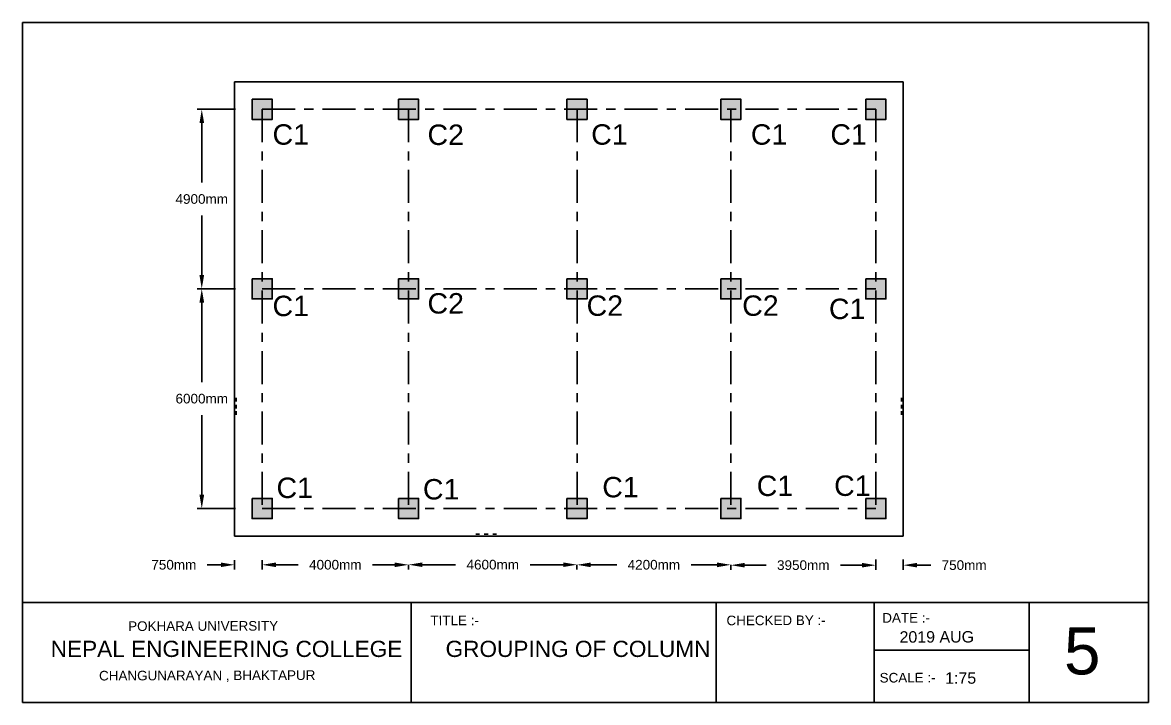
# Model space of a CAD drawing. Header units: metres. Extents: x 3 to 189, y -54 to 67.
# Drawn here: x 72.92 to 85.22, y -53.77 to -46.34 of the extents above; entities that cross this region are included whole.
import ezdxf

# ---------------------------------------------------------------- set-up
doc = ezdxf.new("R2010")
doc.units = ezdxf.units.M
doc.header["$LTSCALE"] = 0.015
doc.header["$MEASUREMENT"] = 0
doc.linetypes.add('ACAD_ISO04W100', pattern=[30, 24, -3, 0, -3])
doc.styles.get("Standard").update_dxf_attribs({"font": 'arial.ttf'})
doc.dimstyles.get("Standard").update_dxf_attribs({"dimscale": 1.005, "dimtxt": 0.105, "dimasz": 0.15, "dimexe": 0.05, "dimexo": 0.1, "dimgap": 0.125, "dimtad": 0, "dimtih": 1, "dimtoh": 1, "dimdec": 4, "dimzin": 0, "dimdsep": 46, "dimtxsty": 'Standard', "dimcen": 0.115, "dimadec": 3, "dimazin": 0, "dimtfac": 1, "dimtdec": 4, "dimtofl": 0, "dimtmove": 0, "dimatfit": 3, "dimfxl": 1, "dimfxlon": 1, "dimtolj": 1, "dimtzin": 0, "dimarcsym": 0})

# ---------------------------------------------------------------- blocks, each defined once
blk = doc.blocks.new('*D135')
at = {"color": 0, "linetype": 'Continuous', "lineweight": -2, "transparency": 16777216}
for p, q in [((75.537, -52.266), (75.537, -52.316)), ((75.688, -52.266), (75.931, -52.266)), ((76.987, -52.266), (76.744, -52.266)), ((77.137, -52.266), (77.137, -52.316))]:
    blk.add_line(p, q, dxfattribs=at)
at = {"color": 0, "linetype": 'Continuous', "transparency": 16777216}
for points in [[(75.688, -52.241), (75.688, -52.291), (75.537, -52.266)], [(76.987, -52.241), (76.987, -52.291), (77.137, -52.266)]]:
    blk.add_solid(points, dxfattribs=at)
at = {"layer": 'Defpoints', "color": 0, "linetype": 'Continuous', "transparency": 16777216}
for p in [(75.537, -52.185), (77.137, -52.185), (77.137, -52.266)]:
    blk.add_point(p, dxfattribs=at)
at = {"color": 0, "linetype": 'Continuous', "transparency": 16777216, "insert": (76.337, -52.266), "char_height": 0.1055, "attachment_point": 5}
blk.add_mtext('\\A1;4000mm', dxfattribs=at)
blk = doc.blocks.new('*D136')
at = {"color": 0, "linetype": 'Continuous', "lineweight": -2, "transparency": 16777216}
for p, q in [((77.137, -52.265), (77.137, -52.315)), ((77.288, -52.265), (77.651, -52.265)), ((78.827, -52.265), (78.464, -52.265)), ((78.977, -52.265), (78.977, -52.315))]:
    blk.add_line(p, q, dxfattribs=at)
at = {"color": 0, "linetype": 'Continuous', "transparency": 16777216}
for points in [[(77.288, -52.24), (77.288, -52.29), (77.137, -52.265)], [(78.827, -52.24), (78.827, -52.29), (78.977, -52.265)]]:
    blk.add_solid(points, dxfattribs=at)
at = {"layer": 'Defpoints', "color": 0, "linetype": 'Continuous', "transparency": 16777216}
for p in [(77.137, -52.185), (78.977, -52.185), (78.977, -52.265)]:
    blk.add_point(p, dxfattribs=at)
at = {"color": 0, "linetype": 'Continuous', "transparency": 16777216, "insert": (78.057, -52.265), "char_height": 0.1055, "attachment_point": 5}
blk.add_mtext('\\A1;4600mm', dxfattribs=at)
blk = doc.blocks.new('*D137')
at = {"color": 0, "linetype": 'Continuous', "lineweight": -2, "transparency": 16777216}
for p, q in [((78.977, -52.266), (78.977, -52.317)), ((79.128, -52.266), (79.411, -52.266)), ((80.507, -52.266), (80.224, -52.266)), ((80.657, -52.266), (80.657, -52.317))]:
    blk.add_line(p, q, dxfattribs=at)
at = {"color": 0, "linetype": 'Continuous', "transparency": 16777216}
for points in [[(79.128, -52.241), (79.128, -52.292), (78.977, -52.266)], [(80.507, -52.241), (80.507, -52.292), (80.657, -52.266)]]:
    blk.add_solid(points, dxfattribs=at)
at = {"layer": 'Defpoints', "color": 0, "linetype": 'Continuous', "transparency": 16777216}
for p in [(78.977, -52.185), (80.657, -52.185), (80.657, -52.266)]:
    blk.add_point(p, dxfattribs=at)
at = {"color": 0, "linetype": 'Continuous', "transparency": 16777216, "insert": (79.817, -52.266), "char_height": 0.1055, "attachment_point": 5}
blk.add_mtext('\\A1;4200mm', dxfattribs=at)
blk = doc.blocks.new('*D138')
at = {"color": 0, "linetype": 'Continuous', "lineweight": -2, "transparency": 16777216}
for p, q in [((80.657, -52.27), (80.657, -52.32)), ((80.808, -52.27), (81.045, -52.27)), ((82.091, -52.27), (81.854, -52.27)), ((82.241, -52.27), (82.241, -52.32))]:
    blk.add_line(p, q, dxfattribs=at)
at = {"color": 0, "linetype": 'Continuous', "transparency": 16777216}
for points in [[(80.808, -52.245), (80.808, -52.295), (80.657, -52.27)], [(82.091, -52.245), (82.091, -52.295), (82.241, -52.27)]]:
    blk.add_solid(points, dxfattribs=at)
at = {"layer": 'Defpoints', "color": 0, "linetype": 'Continuous', "transparency": 16777216}
for p in [(80.657, -52.185), (82.241, -52.185), (82.241, -52.27)]:
    blk.add_point(p, dxfattribs=at)
at = {"color": 0, "linetype": 'Continuous', "transparency": 16777216, "insert": (81.449, -52.27), "char_height": 0.1055, "attachment_point": 5}
blk.add_mtext('\\A1;3950mm', dxfattribs=at)
blk = doc.blocks.new('*D139')
at = {"color": 0, "lineweight": -2, "ltscale": 0.01, "transparency": 16777216}
for p, q in [((75.087, -52.266), (74.936, -52.266)), ((75.237, -52.216), (75.237, -52.316)), ((75.537, -52.216), (75.537, -52.316)), ((75.688, -52.266), (75.839, -52.266))]:
    blk.add_line(p, q, dxfattribs=at)
at = {"color": 0, "ltscale": 0.01, "transparency": 16777216}
for points in [[(75.087, -52.241), (75.087, -52.291), (75.237, -52.266)], [(75.688, -52.241), (75.688, -52.291), (75.537, -52.266)]]:
    blk.add_solid(points, dxfattribs=at)
at = {"layer": 'Defpoints', "color": 0, "ltscale": 0.01, "transparency": 16777216}
for p in [(75.237, -52.116), (75.537, -52.116), (75.237, -52.266)]:
    blk.add_point(p, dxfattribs=at)
at = {"color": 0, "ltscale": 0.01, "transparency": 16777216, "insert": (74.573, -52.266), "char_height": 0.1055, "attachment_point": 5}
blk.add_mtext('\\A1;750mm', dxfattribs=at)
blk = doc.blocks.new('*D140')
at = {"color": 0, "lineweight": -2, "ltscale": 0.01, "transparency": 16777216}
for p, q in [((82.091, -52.27), (81.94, -52.27)), ((82.241, -52.208), (82.241, -52.32)), ((82.541, -52.208), (82.541, -52.32)), ((82.692, -52.27), (82.843, -52.27))]:
    blk.add_line(p, q, dxfattribs=at)
at = {"color": 0, "ltscale": 0.01, "transparency": 16777216}
for points in [[(82.091, -52.245), (82.091, -52.295), (82.241, -52.27)], [(82.692, -52.245), (82.692, -52.295), (82.541, -52.27)]]:
    blk.add_solid(points, dxfattribs=at)
at = {"layer": 'Defpoints', "color": 0, "ltscale": 0.01, "transparency": 16777216}
for p in [(82.241, -52.107), (82.541, -52.107), (82.541, -52.27)]:
    blk.add_point(p, dxfattribs=at)
at = {"color": 0, "ltscale": 0.01, "transparency": 16777216, "insert": (83.206, -52.27), "char_height": 0.1055, "attachment_point": 5}
blk.add_mtext('\\A1;750mm', dxfattribs=at)
blk = doc.blocks.new('*D201')
at = {"color": 0, "lineweight": -2, "ltscale": 0.01, "transparency": 16777216}
for p, q in [((75.247, -49.252), (74.828, -49.252)), ((74.878, -49.402), (74.878, -50.272)), ((74.878, -51.501), (74.878, -50.631)), ((75.247, -51.652), (74.828, -51.652))]:
    blk.add_line(p, q, dxfattribs=at)
at = {"color": 0, "ltscale": 0.01, "transparency": 16777216}
for points in [[(74.853, -49.402), (74.904, -49.402), (74.878, -49.252)], [(74.853, -51.501), (74.904, -51.501), (74.878, -51.652)]]:
    blk.add_solid(points, dxfattribs=at)
at = {"layer": 'Defpoints', "color": 0, "ltscale": 0.01, "transparency": 16777216}
for p in [(75.347, -49.252), (74.878, -51.652), (75.347, -51.652)]:
    blk.add_point(p, dxfattribs=at)
at = {"color": 0, "ltscale": 0.01, "transparency": 16777216, "insert": (74.878, -50.452), "char_height": 0.1055, "attachment_point": 5}
blk.add_mtext('\\A1;6000mm', dxfattribs=at)
blk = doc.blocks.new('*D202')
at = {"color": 0, "lineweight": -2, "ltscale": 0.01, "transparency": 16777216}
for p, q in [((75.247, -47.292), (74.828, -47.292)), ((74.878, -47.442), (74.878, -48.092)), ((74.878, -49.101), (74.878, -48.451)), ((75.247, -49.252), (74.828, -49.252))]:
    blk.add_line(p, q, dxfattribs=at)
at = {"color": 0, "ltscale": 0.01, "transparency": 16777216}
for points in [[(74.853, -47.442), (74.904, -47.442), (74.878, -47.292)], [(74.853, -49.101), (74.904, -49.101), (74.878, -49.252)]]:
    blk.add_solid(points, dxfattribs=at)
at = {"layer": 'Defpoints', "color": 0, "ltscale": 0.01, "transparency": 16777216}
for p in [(75.347, -47.292), (74.878, -49.252), (75.347, -49.252)]:
    blk.add_point(p, dxfattribs=at)
at = {"color": 0, "ltscale": 0.01, "transparency": 16777216, "insert": (74.878, -48.272), "char_height": 0.1055, "attachment_point": 5}
blk.add_mtext('\\A1;4900mm', dxfattribs=at)

msp = doc.modelspace()

# ---------------------------------------------------------------- hatches: boundary and pattern name
at = {"ltscale": 0.01}
h = msp.add_hatch(color=256, dxfattribs=at)
h.dxf.hatch_style = 1
h.paths.add_polyline_path([(75.64749, -47.29158), (75.53749, -47.29158), (75.53749, -47.40158), (75.64749, -47.40158)], flags=17)
h.paths.add_polyline_path([(75.64749, -47.18158), (75.42749, -47.18158), (75.42749, -47.40158), (75.53749, -47.40158), (75.53749, -47.29158), (75.64749, -47.29158)])
h.paths.add_polyline_path([(77.24749, -47.29158), (77.13749, -47.29158), (77.13749, -47.40158), (77.24749, -47.40158)])
h.paths.add_polyline_path([(77.13749, -47.29158), (77.02749, -47.29158), (77.02749, -47.40158), (77.13749, -47.40158)])
h.paths.add_polyline_path([(77.24749, -47.18158), (77.02749, -47.18158), (77.02749, -47.29158), (77.24749, -47.29158)])
h.paths.add_polyline_path([(79.08749, -47.18158), (78.86749, -47.18158), (78.86749, -47.29158), (79.08749, -47.29158)])
h.paths.add_polyline_path([(79.08749, -47.29158), (78.97749, -47.29158), (78.97749, -47.40158), (79.08749, -47.40158)])
h.paths.add_polyline_path([(78.97749, -47.29158), (78.86749, -47.29158), (78.86749, -47.40158), (78.97749, -47.40158)])
h.paths.add_polyline_path([(80.76749, -47.18158), (80.54749, -47.18158), (80.54749, -47.29158), (80.76749, -47.29158)])
h.paths.add_polyline_path([(80.76749, -47.29158), (80.65749, -47.29158), (80.65749, -47.40158), (80.76749, -47.40158)])
h.paths.add_polyline_path([(80.65749, -47.29158), (80.54749, -47.29158), (80.54749, -47.40158), (80.65749, -47.40158)])
h.paths.add_polyline_path([(82.24149, -47.29158), (82.13149, -47.29158), (82.13149, -47.40158), (82.24149, -47.40158)], flags=17)
h.paths.add_polyline_path([(82.35149, -47.18158), (82.13149, -47.18158), (82.13149, -47.29158), (82.24149, -47.29158), (82.24149, -47.40158), (82.35149, -47.40158)])
h.paths.add_polyline_path([(82.35149, -49.14158), (82.24149, -49.14158), (82.24149, -49.36158), (82.35149, -49.36158)])
h.paths.add_polyline_path([(82.24149, -49.25158), (82.13149, -49.25158), (82.13149, -49.36158), (82.24149, -49.36158)])
h.paths.add_polyline_path([(82.24149, -49.14158), (82.13149, -49.14158), (82.13149, -49.25158), (82.24149, -49.25158)])
h.paths.add_polyline_path([(80.65749, -49.14158), (80.54749, -49.14158), (80.54749, -49.25158), (80.65749, -49.25158)])
h.paths.add_polyline_path([(80.76749, -49.14158), (80.65749, -49.14158), (80.65749, -49.25158), (80.76749, -49.25158)])
h.paths.add_polyline_path([(80.76749, -49.25158), (80.65749, -49.25158), (80.65749, -49.36158), (80.76749, -49.36158)])
h.paths.add_polyline_path([(80.65749, -49.25158), (80.54749, -49.25158), (80.54749, -49.36158), (80.65749, -49.36158)])
h.paths.add_polyline_path([(79.08749, -49.14158), (78.97749, -49.14158), (78.97749, -49.25158), (79.08749, -49.25158)])
h.paths.add_polyline_path([(78.97749, -49.14158), (78.86749, -49.14158), (78.86749, -49.25158), (78.97749, -49.25158)])
h.paths.add_polyline_path([(78.97749, -49.25158), (78.86749, -49.25158), (78.86749, -49.36158), (78.97749, -49.36158)])
h.paths.add_polyline_path([(79.08749, -49.25158), (78.97749, -49.25158), (78.97749, -49.36158), (79.08749, -49.36158)])
h.paths.add_polyline_path([(77.24749, -49.14158), (77.13749, -49.14158), (77.13749, -49.25158), (77.24749, -49.25158)])
h.paths.add_polyline_path([(77.24749, -49.25158), (77.13749, -49.25158), (77.13749, -49.36158), (77.24749, -49.36158)])
h.paths.add_polyline_path([(77.13749, -49.25158), (77.02749, -49.25158), (77.02749, -49.36158), (77.13749, -49.36158)])
h.paths.add_polyline_path([(77.13749, -49.14158), (77.02749, -49.14158), (77.02749, -49.25158), (77.13749, -49.25158)])
h.paths.add_polyline_path([(75.53749, -49.14158), (75.42749, -49.14158), (75.42749, -49.36158), (75.53749, -49.36158)])
h.paths.add_polyline_path([(75.64749, -49.14158), (75.53749, -49.14158), (75.53749, -49.25158), (75.64749, -49.25158)])
h.paths.add_polyline_path([(75.64749, -49.25158), (75.53749, -49.25158), (75.53749, -49.36158), (75.64749, -49.36158)])
h.paths.add_polyline_path([(75.64749, -51.65158), (75.53749, -51.65158), (75.53749, -51.54158), (75.42749, -51.54158), (75.42749, -51.76158), (75.64749, -51.76158)])
h.paths.add_polyline_path([(75.64749, -51.54158), (75.53749, -51.54158), (75.53749, -51.65158), (75.64749, -51.65158)], flags=17)
h.paths.add_polyline_path([(77.24749, -51.65158), (77.02749, -51.65158), (77.02749, -51.76158), (77.24749, -51.76158)])
h.paths.add_polyline_path([(77.13749, -51.54158), (77.02749, -51.54158), (77.02749, -51.65158), (77.13749, -51.65158)])
h.paths.add_polyline_path([(77.24749, -51.54158), (77.13749, -51.54158), (77.13749, -51.65158), (77.24749, -51.65158)])
h.paths.add_polyline_path([(79.08749, -51.65158), (78.86749, -51.65158), (78.86749, -51.76158), (79.08749, -51.76158)])
h.paths.add_polyline_path([(79.08749, -51.54158), (78.97749, -51.54158), (78.97749, -51.65158), (79.08749, -51.65158)])
h.paths.add_polyline_path([(78.97749, -51.54158), (78.86749, -51.54158), (78.86749, -51.65158), (78.97749, -51.65158)])
h.paths.add_polyline_path([(80.65749, -51.54158), (80.54749, -51.54158), (80.54749, -51.65158), (80.65749, -51.65158)])
h.paths.add_polyline_path([(80.76749, -51.54158), (80.65749, -51.54158), (80.65749, -51.65158), (80.76749, -51.65158)])
h.paths.add_polyline_path([(80.76749, -51.65158), (80.65749, -51.65158), (80.54749, -51.65158), (80.54749, -51.76158), (80.76749, -51.76158)])
h.paths.add_polyline_path([(82.35149, -51.54158), (82.24149, -51.54158), (82.24149, -51.65158), (82.13149, -51.65158), (82.13149, -51.76158), (82.35149, -51.76158)])
h.paths.add_polyline_path([(82.24149, -51.54158), (82.13149, -51.54158), (82.13149, -51.65158), (82.24149, -51.65158)], flags=17)

# ---------------------------------------------------------------- linework, layer by layer
at = {"linetype": 'Continuous'}
for p, q in [((75.23749, -46.99158), (75.23749, -51.95158)), ((75.23749, -46.99158), (82.54149, -46.99158)), ((82.54149, -46.99158), (82.54149, -51.95158)), ((75.25394, -50.48289), (75.25394, -50.44271)), ((75.25394, -50.56011), (75.25394, -50.51994)), ((82.52053, -50.48289), (82.52053, -50.4431)), ((82.52053, -50.56011), (82.52053, -50.52032)), ((75.25394, -50.62816), (75.25394, -50.58799)), ((82.52053, -50.62816), (82.52053, -50.58837)), ((75.23749, -51.95158), (82.54149, -51.95158)), ((77.87056, -51.93096), (77.9111, -51.93096)), ((77.96466, -51.93096), (78.00521, -51.93096)), ((78.057, -51.93096), (78.09755, -51.93096)), ((72.92004, -52.67767), (85.22004, -52.67767)), ((77.16619, -52.67767), (77.16619, -53.76925)), ((80.49707, -52.67767), (80.49707, -53.76925)), ((82.22437, -52.67767), (82.22437, -53.76925)), ((82.22437, -52.67767), (82.22437, -53.19906)), ((83.91739, -52.67767), (83.91739, -53.76925)), ((82.22437, -53.19906), (83.91739, -53.19906))]:
    msp.add_line(p, q, dxfattribs=at)
at = {"linetype": 'ACAD_ISO04W100'}
for p, q in [((75.53749, -47.29158), (82.24149, -47.29158)), ((75.53749, -47.29158), (75.53749, -51.65158)), ((77.13749, -47.29158), (77.13749, -51.65158)), ((78.97749, -47.29158), (78.97749, -51.65158)), ((80.65749, -47.29158), (80.65749, -51.65158)), ((82.24149, -47.29158), (82.24149, -51.65158)), ((75.53749, -49.25158), (82.24149, -49.25158)), ((75.53749, -51.65158), (82.24149, -51.65158))]:
    msp.add_line(p, q, dxfattribs=at)
at = {"linetype": 'Continuous'}
for points in [[(72.92004, -46.34425), (85.22004, -46.34425), (85.22004, -53.76925), (72.92004, -53.76925)], [(75.42749, -47.18158), (75.64749, -47.18158), (75.64749, -47.40158), (75.42749, -47.40158)], [(77.02749, -47.18158), (77.24749, -47.18158), (77.24749, -47.40158), (77.02749, -47.40158)], [(78.86749, -47.18158), (79.08749, -47.18158), (79.08749, -47.40158), (78.86749, -47.40158)], [(80.54749, -47.18158), (80.76749, -47.18158), (80.76749, -47.40158), (80.54749, -47.40158)], [(82.13149, -47.18158), (82.35149, -47.18158), (82.35149, -47.40158), (82.13149, -47.40158)], [(75.42749, -49.14158), (75.64749, -49.14158), (75.64749, -49.36158), (75.42749, -49.36158)], [(77.02749, -49.14158), (77.24749, -49.14158), (77.24749, -49.36158), (77.02749, -49.36158)], [(78.86749, -49.14158), (79.08749, -49.14158), (79.08749, -49.36158), (78.86749, -49.36158)], [(80.54749, -49.14158), (80.76749, -49.14158), (80.76749, -49.36158), (80.54749, -49.36158)], [(82.13149, -49.14158), (82.35149, -49.14158), (82.35149, -49.36158), (82.13149, -49.36158)], [(75.42749, -51.54158), (75.64749, -51.54158), (75.64749, -51.76158), (75.42749, -51.76158)], [(77.02749, -51.54158), (77.24749, -51.54158), (77.24749, -51.76158), (77.02749, -51.76158)], [(78.86749, -51.54158), (79.08749, -51.54158), (79.08749, -51.76158), (78.86749, -51.76158)], [(80.54749, -51.54158), (80.76749, -51.54158), (80.76749, -51.76158), (80.54749, -51.76158)], [(82.13149, -51.54158), (82.35149, -51.54158), (82.35149, -51.76158), (82.13149, -51.76158)]]:
    msp.add_lwpolyline(points, close=True, dxfattribs=at)

# ---------------------------------------------------------------- texts
for s, height, p in [('C1', 0.222846, (75.65147, -47.67864)), ('C2', 0.222846, (77.34461, -47.68151)), ('C1', 0.222846, (79.13256, -47.67864)), ('C1', 0.222846, (80.87707, -47.67864)), ('C1', 0.222846, (81.74583, -47.67864)), ('C2', 0.222846, (77.34461, -49.5226)), ('C2', 0.222846, (79.0827, -49.54765)), ('C2', 0.222846, (80.78245, -49.54765)), ('C1', 0.222846, (75.65147, -49.55065)), ('C1', 0.222846, (81.72965, -49.58296)), ('C1', 0.222846, (80.94104, -51.5149)), ('C1', 0.222846, (81.78633, -51.51379)), ('C1', 0.222846, (75.69497, -51.53697)), ('C1', 0.222846, (77.29446, -51.55276)), ('C1', 0.222846, (79.25359, -51.52966)), ('POKHARA UNIVERSITY', 0.105, (74.07414, -52.98868)), ('TITLE :-', 0.105, (77.37584, -52.92633)), ('CHECKED BY :-', 0.105, (80.61013, -52.92633)), ('DATE :-', 0.105, (82.31187, -52.89772)), ('2019 AUG ', 0.124819, (82.5006, -53.11636)), ('5', 0.51264, (84.29765, -53.46336)), ('CHANGUNARAYAN , BHAKTAPUR', 0.105, (73.75624, -53.52925)), ('SCALE :-', 0.105, (82.28314, -53.55165)), ('1:75', 0.124819, (82.99865, -53.56518))]:
    msp.add_text(s, height=height, rotation=0.15, dxfattribs=at).set_placement(p)
at = {"linetype": 'Continuous', "char_height": 0.1767205, "attachment_point": 1}
for s, insert in [('NEPAL ENGINEERING COLLEGE', (73.22763, -53.09559)), ('GROUPING OF COLUMN', (77.54133, -53.09559))]:
    msp.add_mtext_dynamic_manual_height_columns(s, width=7.6490582, gutter_width=0.8836, heights=[0], dxfattribs=dict(at, insert=insert))

# ---------------------------------------------------------------- dimensions: what is measured, and where the dimension line sits
at = {"ltscale": 0.01}
for base, p1, p2, text, picture, middle in [((74.87841, -49.25158), (75.34749, -47.29158), (75.34749, -49.25158), '4900mm', '*D202', (74.87841, -48.27158)), ((74.87841, -51.65158), (75.34749, -49.25158), (75.34749, -51.65158), '6000mm', '*D201', (74.87841, -50.45158))]:
    dim = msp.add_linear_dim(base=base, p1=p1, p2=p2, angle=90, text=text, dimstyle='Standard', override={"dimpost": 'm'}, dxfattribs=at)
    dim.commit()
    dim.dimension.update_dxf_attribs({"geometry": picture, "text_midpoint": middle})
for base, p1, p2, picture, middle in [((75.23749, -52.26619), (75.53749, -52.11594), (75.23749, -52.11594), '*D139', (74.57283, -52.26619)), ((82.54149, -52.27003), (82.24149, -52.10735), (82.54149, -52.10735), '*D140', (83.20615, -52.27003))]:
    dim = msp.add_linear_dim(base=base, p1=p1, p2=p2, text='750mm', dimstyle='Standard', override={"dimpost": 'm'}, dxfattribs=at)
    dim.commit()
    dim.dimension.update_dxf_attribs({"geometry": picture, "text_midpoint": middle})
at = {"linetype": 'Continuous'}
for base, p1, p2, text, picture, middle in [((77.13749, -52.26581), (75.53749, -52.18535), (77.13749, -52.18535), '4000mm', '*D135', (76.33749, -52.26581)), ((78.97749, -52.26489), (77.13749, -52.18535), (78.97749, -52.18535), '4600mm', '*D136', (78.05749, -52.26489)), ((80.65749, -52.26646), (78.97749, -52.18535), (80.65749, -52.18535), '4200mm', '*D137', (79.81749, -52.26646)), ((82.24149, -52.27003), (80.65749, -52.18526), (82.24149, -52.18535), '3950mm', '*D138', (81.44949, -52.27003))]:
    dim = msp.add_linear_dim(base=base, p1=p1, p2=p2, text=text, dimstyle='Standard', override={"dimpost": 'm'}, dxfattribs=at)
    dim.commit()
    dim.dimension.update_dxf_attribs({"geometry": picture, "text_midpoint": middle})

doc.saveas('drawing.dxf')
